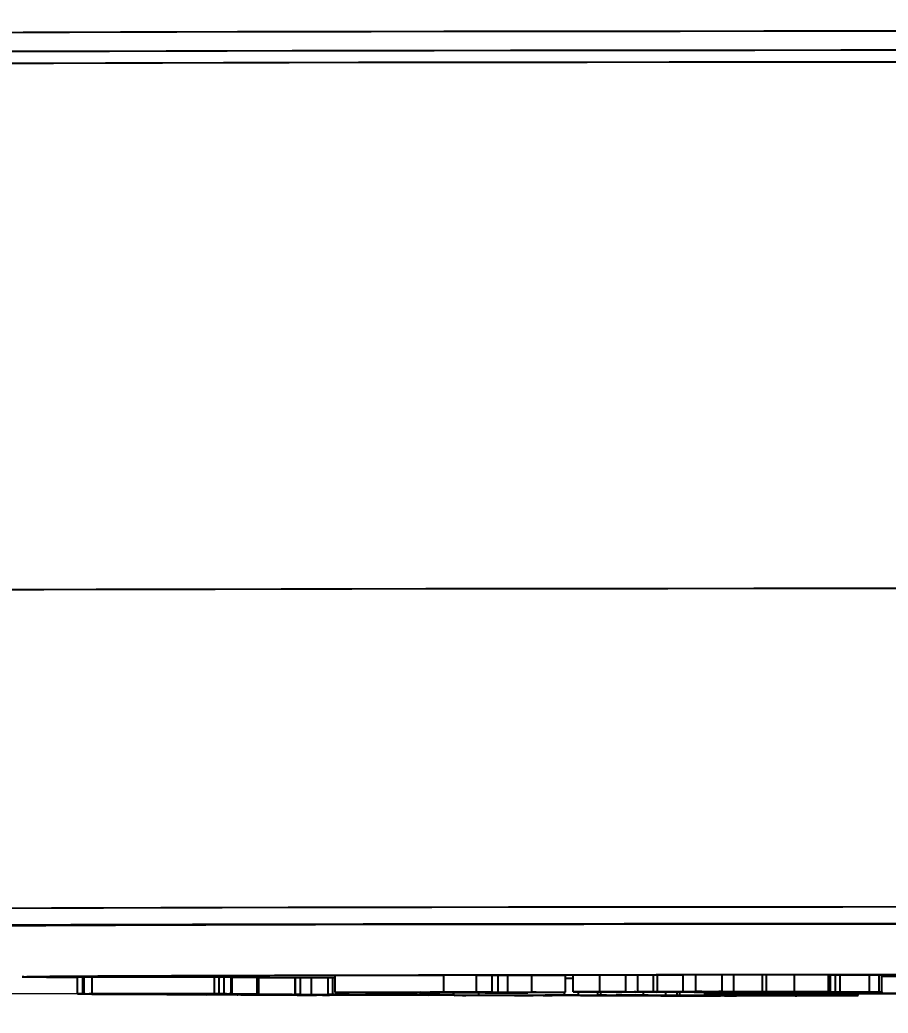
# Model space of a CAD drawing. Header units: millimetres. Extents: x 2271 to 4415, y 823 to 2339.
# Drawn here: x 3054.1 to 3105.8, y 979.7 to 1038.9 of the extents above; entities that cross this region are included whole.
import ezdxf

# ---------------------------------------------------------------- set-up
doc = ezdxf.new("R2010")
doc.units = ezdxf.units.MM
doc.layers.add('AM_5', color=3, linetype='Continuous', lineweight=25)
doc.styles.add('SLDTEXTSTYLE1', font='txt.shx', dxfattribs={"width": 0.7, "bigfont": 'gbcbig.shx'})
doc.dimstyles.new('SLDDIMSTYLE12$0', dxfattribs={"dimtxt": 12, "dimasz": 10, "dimexe": 0, "dimexo": 0.0625, "dimgap": 0.875, "dimtad": 1, "dimdec": 1, "dimlfac": 1.8, "dimrnd": 1e-09, "dimzin": 12, "dimdsep": 46, "dimtxsty": 'SLDTEXTSTYLE1', "dimcen": 0.09, "dimdle": 8.16, "dimclrd": 3, "dimclre": 3, "dimadec": 0, "dimazin": 3, "dimtfac": 1, "dimtdec": 1, "dimtofl": 0, "dimtmove": 0, "dimatfit": 3, "dimfxl": 0, "dimfrac": 2, "dimtolj": 1, "dimlwd": 5, "dimlwe": 5, "dimarcsym": 0})

# ---------------------------------------------------------------- blocks, each defined once
blk = doc.blocks.new('*D202')
at = {"layer": 'AM_5', "color": 3, "lineweight": 5, "transparency": 16777216}
blk.add_line((3078.479, 1222.429), (2928.14, 1222.429), dxfattribs=at)
at = {"layer": 'AM_5', "color": 3, "linetype": 'Continuous', "lineweight": 5, "transparency": 16777216}
for p, q in [((2928.14, 1212.429), (2928.14, 990.803)), ((3057.772, 980.803), (2928.14, 980.803))]:
    blk.add_line(p, q, dxfattribs=at)
at = {"layer": 'AM_5', "color": 3, "transparency": 16777216}
for points in [[(2926.474, 1212.429), (2929.807, 1212.429), (2928.14, 1222.429)], [(2926.474, 990.803), (2929.807, 990.803), (2928.14, 980.803)]]:
    blk.add_solid(points, dxfattribs=at)
at = {"layer": 'Defpoints', "color": 0, "transparency": 16777216}
for p in [(3078.542, 1222.429), (2928.14, 980.803), (3057.835, 980.803)]:
    blk.add_point(p, dxfattribs=at)
at = {"layer": 'AM_5', "color": 0, "transparency": 16777216, "insert": (2921.265, 1054.716), "char_height": 12, "attachment_point": 5, "rotation": 90, "style": 'SLDTEXTSTYLE1'}
blk.add_mtext('\\A1;245', dxfattribs=at)
blk = doc.blocks.new('*D203')
at = {"layer": 'AM_5', "color": 3, "lineweight": 5, "transparency": 16777216}
blk.add_line((3057.74, 980.804), (2928.287, 980.804), dxfattribs=at)
at = {"layer": 'AM_5', "color": 3, "linetype": 'Continuous', "lineweight": 5, "transparency": 16777216}
for p, q in [((2928.287, 970.804), (2928.287, 945.731)), ((3056.845, 935.731), (2928.287, 935.731))]:
    blk.add_line(p, q, dxfattribs=at)
at = {"layer": 'AM_5', "color": 3, "transparency": 16777216}
for points in [[(2926.621, 970.804), (2929.954, 970.804), (2928.287, 980.804)], [(2926.621, 945.731), (2929.954, 945.731), (2928.287, 935.731)]]:
    blk.add_solid(points, dxfattribs=at)
at = {"layer": 'Defpoints', "color": 0, "transparency": 16777216}
for p in [(3057.803, 980.804), (2928.287, 935.731), (3056.908, 935.731)]:
    blk.add_point(p, dxfattribs=at)
at = {"layer": 'AM_5', "color": 0, "transparency": 16777216, "insert": (2921.412, 958.267), "char_height": 12, "attachment_point": 5, "rotation": 90, "style": 'SLDTEXTSTYLE1'}
blk.add_mtext('\\A1;45', dxfattribs=at)

msp = doc.modelspace()

# ---------------------------------------------------------------- linework, layer by layer
at = {"color": 7, "linetype": 'Continuous', "lineweight": 25}
for p, q in [((3054.192, 981.821), (3054.246, 981.823)), ((3057.803, 981.804), (3057.497, 981.804)), ((3057.497, 980.804), (3057.497, 981.804)), ((3057.866, 981.803), (3057.803, 981.804)), ((3057.803, 980.804), (3057.803, 981.804)), ((3057.866, 981.803), (3057.866, 980.803)), ((3065.657, 981.805), (3058.356, 981.802)), ((3058.356, 980.802), (3058.356, 981.802)), ((3065.657, 980.805), (3065.657, 981.805)), ((3066.235, 981.807), (3065.928, 981.807)), ((3065.928, 980.807), (3065.928, 981.807)), ((3066.645, 981.802), (3066.235, 981.807)), ((3066.235, 980.807), (3066.235, 981.807)), ((3066.701, 981.8), (3066.645, 981.802)), ((3066.645, 980.802), (3066.645, 981.802)), ((3066.704, 980.8), (3066.704, 981.8)), ((3068.205, 980.789), (3068.205, 981.789)), ((3068.308, 980.787), (3068.308, 981.787)), ((3070.472, 981.769), (3068.308, 981.767)), ((3070.472, 980.769), (3070.472, 981.769)), ((3070.765, 981.772), (3070.488, 981.771)), ((3070.488, 980.771), (3070.488, 981.771)), ((3071.451, 981.769), (3070.765, 981.772)), ((3070.765, 981.772), (3070.765, 980.772)), ((3071.451, 980.769), (3071.451, 981.769)), ((3072.428, 981.761), (3071.451, 981.76)), ((3072.705, 981.763), (3072.428, 981.763)), ((3072.428, 980.763), (3072.428, 981.763)), ((3072.85, 981.763), (3072.705, 981.763)), ((3072.705, 980.763), (3072.705, 981.763)), ((3079.34, 981.908), (3072.85, 981.887)), ((3072.85, 980.887), (3072.85, 981.887)), ((3081.272, 981.912), (3079.34, 981.911)), ((3079.34, 980.911), (3079.34, 981.911)), ((3081.272, 980.912), (3081.272, 981.912)), ((3082.225, 981.907), (3081.272, 981.907)), ((3082.225, 980.907), (3082.225, 981.907)), ((3083.144, 981.897), (3082.571, 981.897)), ((3082.571, 980.897), (3082.571, 981.897)), ((3084.572, 981.901), (3083.144, 981.897)), ((3083.144, 980.897), (3083.144, 981.897)), ((3086.599, 981.906), (3084.572, 981.905)), ((3084.572, 980.905), (3084.572, 981.905)), ((3086.599, 980.906), (3086.599, 981.906)), ((3088.633, 981.924), (3087.054, 981.922)), ((3087.054, 980.922), (3087.054, 981.922)), ((3090.195, 981.931), (3088.633, 981.931)), ((3088.633, 980.931), (3088.633, 981.931)), ((3090.195, 980.931), (3090.195, 981.931)), ((3090.909, 981.927), (3090.195, 981.929)), ((3091.844, 981.928), (3090.909, 981.927)), ((3090.909, 980.927), (3090.909, 981.927)), ((3092.075, 981.93), (3091.844, 981.928)), ((3091.844, 980.928), (3091.844, 981.928)), ((3093.598, 981.93), (3092.075, 981.93)), ((3092.075, 980.93), (3092.075, 981.93)), ((3094.358, 981.932), (3093.598, 981.931)), ((3093.598, 980.931), (3093.598, 981.931)), ((3095.923, 981.939), (3094.358, 981.938)), ((3094.358, 980.938), (3094.358, 981.938)), ((3095.923, 980.939), (3095.923, 981.939)), ((3096.637, 981.935), (3095.923, 981.937)), ((3098.329, 981.937), (3096.637, 981.935)), ((3096.637, 980.935), (3096.637, 981.935)), ((3098.584, 981.939), (3098.329, 981.937)), ((3098.329, 980.937), (3098.329, 981.937)), ((3100.248, 981.939), (3098.584, 981.939)), ((3098.584, 980.939), (3098.584, 981.939)), ((3100.248, 980.939), (3100.248, 981.939)), ((3102.387, 981.933), (3102.274, 981.933)), ((3102.274, 980.933), (3102.274, 981.933)), ((3102.387, 980.933), (3102.387, 981.933)), ((3102.693, 981.923), (3102.387, 981.923)), ((3102.963, 981.926), (3102.693, 981.923)), ((3102.693, 980.923), (3102.693, 981.923)), ((3104.727, 981.925), (3102.963, 981.926)), ((3102.963, 980.926), (3102.963, 981.926)), ((3104.727, 980.925), (3104.727, 981.925)), ((3105.298, 980.916), (3105.298, 981.916)), ((3105.462, 980.915), (3105.462, 981.915)), ((3057.888, 980.799), (3057.497, 980.804)), ((3057.497, 980.804), (3057.803, 980.804)), ((3057.803, 980.804), (3057.866, 980.803)), ((3058.177, 980.799), (3058.194, 980.799)), ((3058.356, 980.802), (3065.657, 980.805)), ((3065.803, 980.803), (3058.502, 980.8)), ((3059.35, 980.801), (3059.35, 980.785)), ((3062.802, 980.795), (3062.802, 980.802)), ((3065.984, 980.806), (3065.928, 980.807)), ((3065.928, 980.807), (3066.235, 980.807)), ((3066.235, 980.807), (3066.645, 980.802)), ((3066.645, 980.802), (3066.627, 980.8)), ((3070.488, 980.771), (3070.765, 980.772)), ((3070.63, 980.771), (3070.488, 980.771)), ((3070.765, 980.772), (3071.451, 980.769)), ((3072.85, 980.887), (3079.592, 980.908)), ((3073.718, 980.888), (3072.85, 980.887)), ((3073.651, 980.759), (3073.651, 980.888)), ((3075.991, 980.896), (3074.491, 980.891)), ((3074.655, 980.887), (3074.655, 980.891)), ((3074.655, 980.887), (3074.658, 980.887)), ((3074.658, 980.887), (3074.658, 980.891)), ((3075.215, 980.755), (3075.215, 980.887)), ((3075.595, 980.752), (3075.595, 980.887)), ((3080.622, 980.889), (3075.991, 980.896)), ((3077.961, 980.902), (3076.543, 980.897)), ((3076.543, 980.897), (3081.174, 980.89)), ((3076.828, 980.749), (3076.828, 980.887)), ((3077.542, 980.882), (3078.688, 980.883)), ((3082.592, 980.895), (3077.961, 980.902)), ((3078.077, 980.889), (3078.077, 980.893)), ((3081.272, 980.912), (3078.513, 980.903)), ((3078.513, 980.903), (3082.171, 980.898)), ((3078.637, 980.887), (3078.637, 980.892)), ((3078.688, 980.883), (3078.688, 980.892)), ((3078.688, 980.883), (3080.622, 980.889)), ((3086.599, 980.906), (3079.029, 980.882)), ((3079.34, 980.911), (3081.272, 980.912)), ((3079.592, 980.908), (3079.34, 980.911)), ((3079.906, 980.741), (3079.906, 980.885)), ((3079.92, 980.885), (3079.92, 980.717)), ((3080.54, 980.907), (3080.54, 980.91)), ((3080.54, 980.907), (3082.225, 980.907)), ((3081.174, 980.897), (3081.174, 980.89)), ((3081.174, 980.89), (3082.592, 980.895)), ((3081.401, 980.89), (3081.401, 980.724)), ((3082.571, 980.897), (3083.144, 980.897)), ((3083.144, 980.897), (3084.839, 980.902)), ((3084.351, 980.867), (3084.12, 980.867)), ((3084.351, 980.867), (3084.351, 980.899)), ((3084.572, 980.905), (3086.599, 980.906)), ((3084.839, 980.902), (3084.572, 980.905)), ((3086.525, 980.728), (3086.525, 980.905)), ((3087.054, 980.922), (3090.149, 980.926)), ((3087.914, 980.921), (3087.054, 980.922)), ((3087.361, 980.724), (3087.361, 980.921)), ((3088.524, 980.723), (3088.524, 980.922)), ((3088.633, 980.931), (3090.195, 980.931)), ((3088.703, 980.724), (3088.703, 980.923)), ((3089.905, 980.924), (3089.203, 980.923)), ((3089.604, 980.912), (3089.604, 980.924)), ((3089.604, 980.912), (3089.945, 980.916)), ((3089.812, 980.912), (3089.604, 980.912)), ((3090.195, 980.931), (3090.048, 980.93)), ((3090.048, 980.93), (3090.909, 980.927)), ((3090.773, 980.907), (3102.693, 980.923)), ((3091.631, 980.907), (3090.773, 980.907)), ((3090.896, 980.923), (3090.886, 980.923)), ((3090.909, 980.927), (3091.844, 980.928)), ((3093.644, 980.93), (3091.132, 980.926)), ((3091.132, 980.926), (3091.543, 980.925)), ((3091.233, 980.72), (3091.233, 980.907)), ((3091.543, 980.925), (3091.543, 980.927)), ((3091.844, 980.928), (3092.075, 980.93)), ((3092.039, 980.913), (3099.811, 980.924)), ((3092.902, 980.913), (3092.039, 980.913)), ((3092.075, 980.93), (3093.644, 980.93)), ((3092.564, 980.715), (3092.564, 980.908)), ((3097.597, 980.915), (3092.923, 980.909)), ((3093.66, 980.918), (3092.969, 980.916)), ((3093.255, 980.716), (3093.255, 980.909)), ((3093.405, 980.717), (3093.405, 980.91)), ((3093.598, 980.931), (3095.876, 980.934)), ((3094.459, 980.93), (3093.598, 980.931)), ((3093.644, 980.93), (3093.644, 980.931)), ((3101.73, 980.926), (3094.194, 980.915)), ((3094.263, 980.899), (3094.263, 980.911)), ((3094.471, 980.899), (3094.263, 980.899)), ((3094.333, 980.925), (3094.333, 980.93)), ((3094.358, 980.938), (3095.923, 980.939)), ((3094.899, 980.912), (3094.899, 980.848)), ((3094.899, 980.846), (3094.899, 980.848)), ((3094.899, 980.848), (3104.788, 980.848)), ((3095.94, 980.846), (3094.899, 980.846)), ((3094.899, 980.787), (3094.899, 980.846)), ((3094.899, 980.784), (3094.899, 980.787)), ((3094.899, 980.787), (3095.94, 980.787)), ((3102.977, 980.784), (3094.899, 980.784)), ((3095.316, 980.92), (3095.316, 980.935)), ((3095.542, 980.92), (3095.316, 980.92)), ((3095.578, 980.911), (3095.578, 980.912)), ((3095.578, 980.911), (3097.23, 980.911)), ((3095.923, 980.939), (3095.74, 980.938)), ((3095.74, 980.938), (3096.637, 980.935)), ((3095.844, 980.929), (3095.748, 980.932)), ((3095.94, 980.787), (3095.94, 980.846)), ((3096.637, 980.935), (3098.329, 980.937)), ((3097.23, 980.911), (3096.721, 980.91)), ((3100.248, 980.939), (3096.917, 980.934)), ((3097.23, 980.911), (3097.23, 980.915)), ((3097.358, 980.906), (3097.358, 980.915)), ((3097.507, 980.905), (3097.358, 980.906)), ((3097.5, 980.79), (3097.5, 980.843)), ((3099.539, 980.909), (3097.597, 980.915)), ((3097.89, 980.712), (3097.89, 980.784)), ((3098.04, 980.711), (3098.04, 980.784)), ((3098.158, 980.784), (3098.158, 980.711)), ((3098.329, 980.937), (3098.584, 980.939)), ((3104.727, 980.925), (3098.417, 980.916)), ((3098.417, 980.916), (3100.397, 980.91)), ((3098.584, 980.939), (3100.248, 980.939)), ((3099.308, 980.926), (3098.658, 980.924)), ((3099.554, 980.71), (3099.554, 980.784)), ((3099.811, 980.924), (3100.066, 980.927)), ((3100.066, 980.927), (3101.73, 980.926)), ((3100.266, 980.917), (3100.266, 980.919)), ((3100.356, 980.916), (3100.266, 980.917)), ((3100.279, 980.694), (3100.279, 980.784)), ((3100.375, 980.694), (3100.375, 980.784)), ((3100.377, 980.818), (3100.377, 980.843)), ((3104.184, 980.818), (3100.377, 980.818)), ((3104.339, 980.816), (3100.377, 980.816)), ((3100.377, 980.816), (3100.377, 980.79)), ((3100.397, 980.91), (3100.397, 980.919)), ((3100.742, 980.908), (3100.742, 980.92)), ((3101.937, 980.846), (3103.838, 980.846)), ((3101.937, 980.787), (3101.937, 980.816)), ((3101.937, 980.787), (3102.977, 980.787)), ((3101.989, 980.707), (3101.989, 980.784)), ((3102.107, 980.708), (3102.107, 980.784)), ((3102.274, 980.933), (3102.387, 980.933)), ((3102.693, 980.923), (3102.963, 980.926)), ((3102.963, 980.926), (3104.727, 980.925)), ((3102.977, 980.787), (3102.977, 980.816)), ((3102.977, 980.787), (3102.977, 980.784)), ((3104.033, 980.706), (3104.033, 980.816)), ((3109.906, 980.784), (3104.339, 980.816)), ((3104.788, 980.848), (3104.788, 980.914)), ((3063.759, 980.759), (3062.813, 980.763)), ((3062.813, 980.763), (3063.09, 980.763)), ((3063.09, 980.763), (3063.279, 980.763)), ((3064.036, 980.759), (3063.759, 980.759)), ((3063.848, 980.76), (3064.036, 980.759)), ((3063.861, 980.762), (3070.472, 980.769)), ((3070.245, 980.768), (3064.004, 980.762)), ((3064.036, 980.759), (3064.036, 980.762)), ((3065.202, 980.753), (3070.293, 980.768)), ((3065.202, 980.753), (3065.202, 980.763)), ((3065.344, 980.753), (3065.202, 980.753)), ((3072.603, 980.76), (3065.344, 980.753)), ((3071.451, 980.769), (3067.003, 980.755)), ((3067.003, 980.755), (3067.051, 980.755)), ((3067.051, 980.755), (3072.46, 980.761)), ((3067.051, 980.755), (3067.051, 980.755)), ((3067.202, 980.755), (3067.202, 980.747)), ((3067.546, 980.744), (3067.24, 980.746)), ((3069.816, 980.757), (3069.816, 980.755)), ((3070.293, 980.768), (3070.245, 980.768)), ((3072.276, 980.731), (3070.59, 980.736)), ((3070.59, 980.736), (3070.833, 980.736)), ((3070.833, 980.736), (3071.126, 980.735)), ((3071.74, 980.735), (3077.404, 980.745)), ((3072.228, 980.732), (3072.518, 980.731)), ((3077.883, 980.743), (3072.26, 980.734)), ((3072.518, 980.731), (3072.276, 980.731)), ((3072.616, 980.762), (3072.428, 980.763)), ((3072.428, 980.763), (3072.705, 980.763)), ((3072.453, 980.746), (3072.453, 980.76)), ((3072.46, 980.761), (3072.46, 980.763)), ((3072.518, 980.731), (3072.518, 980.734)), ((3072.705, 980.763), (3073.651, 980.759)), ((3073.373, 980.759), (3073.185, 980.76)), ((3073.651, 980.759), (3073.373, 980.759)), ((3075, 980.747), (3076.828, 980.749)), ((3075.154, 980.747), (3075, 980.747)), ((3076.828, 980.749), (3079.906, 980.741)), ((3078.629, 980.738), (3078.427, 980.738)), ((3079.906, 980.741), (3078.629, 980.738)), ((3083.548, 980.708), (3083.729, 980.709)), ((3085.606, 980.705), (3083.548, 980.708)), ((3083.729, 980.709), (3084.028, 980.708)), ((3084.654, 980.708), (3088.929, 980.721)), ((3087.312, 980.713), (3085.34, 980.707)), ((3085.486, 980.706), (3085.486, 980.708)), ((3085.486, 980.706), (3085.787, 980.706)), ((3085.787, 980.706), (3085.606, 980.705)), ((3085.787, 980.706), (3085.787, 980.709)), ((3088.64, 980.711), (3087.312, 980.713)), ((3089.614, 980.72), (3087.492, 980.714)), ((3087.492, 980.714), (3088.563, 980.712)), ((3088.524, 980.723), (3088.703, 980.724)), ((3088.78, 980.723), (3088.524, 980.723)), ((3088.563, 980.712), (3088.563, 980.717)), ((3088.703, 980.724), (3091.233, 980.72)), ((3089.112, 980.7), (3089.112, 980.719)), ((3089.112, 980.7), (3089.26, 980.701)), ((3093.779, 980.695), (3089.112, 980.7)), ((3089.26, 980.701), (3089.26, 980.719)), ((3089.26, 980.701), (3089.535, 980.7)), ((3090.146, 980.701), (3093.698, 980.715)), ((3090.838, 980.72), (3090.239, 980.721)), ((3092.741, 980.707), (3090.878, 980.7)), ((3091.09, 980.699), (3091.09, 980.701)), ((3091.09, 980.699), (3092.28, 980.697)), ((3091.387, 980.714), (3091.83, 980.716)), ((3092.28, 980.697), (3092.28, 980.705)), ((3094.066, 980.706), (3092.741, 980.707)), ((3094.43, 980.714), (3092.891, 980.708)), ((3092.891, 980.708), (3094.216, 980.706)), ((3093.255, 980.716), (3093.405, 980.717)), ((3093.484, 980.716), (3093.255, 980.716)), ((3093.405, 980.717), (3097.89, 980.712)), ((3093.698, 980.715), (3093.762, 980.715)), ((3095.249, 980.698), (3093.779, 980.695)), ((3094.216, 980.706), (3094.216, 980.713)), ((3094.54, 980.702), (3094.267, 980.702)), ((3094.267, 980.702), (3094.367, 980.702)), ((3096.006, 980.708), (3094.54, 980.702)), ((3094.733, 980.694), (3094.733, 980.697)), ((3096.659, 980.692), (3094.733, 980.694)), ((3094.733, 980.694), (3094.85, 980.694)), ((3094.85, 980.694), (3094.85, 980.697)), ((3094.85, 980.694), (3095.235, 980.694)), ((3096.32, 980.713), (3095.039, 980.714)), ((3095.07, 980.698), (3095.07, 980.704)), ((3095.07, 980.698), (3095.249, 980.698)), ((3095.235, 980.694), (3095.235, 980.698)), ((3095.249, 980.698), (3095.249, 980.705)), ((3095.582, 980.707), (3095.582, 980.714)), ((3095.582, 980.707), (3095.733, 980.708)), ((3095.733, 980.708), (3095.733, 980.713)), ((3095.733, 980.708), (3096.006, 980.708)), ((3095.825, 980.695), (3098.607, 980.709)), ((3095.825, 980.695), (3095.825, 980.707)), ((3096.006, 980.708), (3096.006, 980.713)), ((3098.74, 980.708), (3096.114, 980.694)), ((3096.391, 980.693), (3096.391, 980.696)), ((3096.391, 980.693), (3096.777, 980.693)), ((3096.777, 980.693), (3096.659, 980.692)), ((3096.777, 980.693), (3096.777, 980.698)), ((3097.547, 980.708), (3097.268, 980.708)), ((3097.89, 980.712), (3097.547, 980.708)), ((3098.329, 980.71), (3098.04, 980.711)), ((3098.04, 980.711), (3098.158, 980.711)), ((3098.158, 980.711), (3099.554, 980.71)), ((3098.607, 980.709), (3098.651, 980.71)), ((3098.836, 980.708), (3098.74, 980.708)), ((3099.597, 980.69), (3098.836, 980.708)), ((3099.554, 980.71), (3100.279, 980.694)), ((3099.886, 980.689), (3099.597, 980.69)), ((3102.941, 980.706), (3099.886, 980.689)), ((3100.279, 980.694), (3100.375, 980.694)), ((3100.375, 980.694), (3102.652, 980.706)), ((3101.989, 980.707), (3102.107, 980.708)), ((3102.375, 980.707), (3101.989, 980.707)), ((3102.107, 980.708), (3104.033, 980.706)), ((3102.652, 980.706), (3102.697, 980.706)), ((3103.916, 980.706), (3103.53, 980.706)), ((3104.033, 980.706), (3103.916, 980.706))]:
    msp.add_line(p, q, dxfattribs=at)
at = {"color": 7, "linetype": 'Continuous', "lineweight": 25, "flags": 128}
for points in [[(3108.713, 1038.243), (3103.519, 1038.24), (3098.413, 1038.237), (3093.418, 1038.233), (3088.558, 1038.228), (3083.855, 1038.223), (3079.329, 1038.217), (3075.002, 1038.211), (3070.893, 1038.203), (3067.022, 1038.196), (3063.406, 1038.187), (3060.061, 1038.178), (3057.003, 1038.169), (3054.246, 1038.159), (3051.802, 1038.149), (3049.683, 1038.139), (3047.898, 1038.128), (3046.455, 1038.117), (3045.362, 1038.106), (3044.622, 1038.095)], [(3044.404, 1036.987), (3045.552, 1036.998), (3047.045, 1037.009), (3048.876, 1037.02), (3051.037, 1037.03), (3053.519, 1037.04), (3056.31, 1037.05), (3059.398, 1037.059), (3062.769, 1037.068), (3066.408, 1037.076), (3070.299, 1037.084), (3074.424, 1037.091), (3078.765, 1037.098), (3083.303, 1037.104), (3088.017, 1037.109), (3092.886, 1037.114), (3097.889, 1037.118), (3103.003, 1037.121), (3108.205, 1037.123)], [(3044.116, 1036.28), (3045.268, 1036.291), (3046.766, 1036.302), (3048.604, 1036.313), (3050.773, 1036.323), (3053.264, 1036.333), (3056.066, 1036.343), (3059.165, 1036.353), (3062.548, 1036.361), (3066.201, 1036.37), (3070.106, 1036.378), (3074.246, 1036.385), (3078.603, 1036.391), (3083.158, 1036.397), (3087.889, 1036.403), (3092.776, 1036.407), (3097.798, 1036.411), (3102.93, 1036.414), (3108.152, 1036.417)], [(3108.379, 1004.989), (3103.054, 1004.987), (3097.819, 1004.983), (3092.7, 1004.979), (3087.72, 1004.975), (3082.903, 1004.969), (3078.27, 1004.963), (3073.843, 1004.956), (3069.643, 1004.949), (3065.689, 1004.941), (3062, 1004.932), (3058.592, 1004.923), (3055.482, 1004.914), (3052.684, 1004.904), (3050.21, 1004.893), (3048.073, 1004.883), (3046.282, 1004.872)], [(3108.379, 985.989), (3103.12, 985.987), (3097.949, 985.984), (3092.891, 985.98), (3087.967, 985.975), (3083.2, 985.97), (3078.612, 985.964), (3074.223, 985.957), (3070.054, 985.95), (3066.123, 985.942), (3062.448, 985.933), (3059.046, 985.925), (3055.931, 985.915), (3053.119, 985.905), (3050.621, 985.895), (3048.45, 985.885), (3046.614, 985.874), (3045.123, 985.863), (3043.982, 985.852)], [(3106.43, 984.97), (3101.559, 984.967), (3096.794, 984.963), (3092.157, 984.959), (3087.673, 984.954), (3083.363, 984.949), (3079.249, 984.942), (3075.351, 984.935), (3071.689, 984.928), (3068.282, 984.92), (3065.145, 984.912), (3062.295, 984.903), (3059.746, 984.893), (3057.511, 984.884), (3055.6, 984.874), (3054.024, 984.864), (3052.789, 984.853), (3051.903, 984.842), (3051.37, 984.832), (3051.192, 984.821), (3051.192, 984.821)]]:
    msp.add_lwpolyline(points, dxfattribs=at)
at = {"color": 7, "linetype": 'Continuous', "lineweight": 25}
for points, knots in [([(3108.558, 984.987), (3106.062, 984.986), (3101.025, 984.984), (3093.648, 984.978), (3086.406, 984.971), (3079.427, 984.963), (3072.824, 984.952), (3066.73, 984.941), (3061.237, 984.928), (3056.426, 984.913), (3052.363, 984.898), (3049.094, 984.883), (3046.555, 984.867), (3045.493, 984.856), (3044.966, 984.851)], [0, 0, 0, 0, 0.079959, 0.161371, 0.244142, 0.328893, 0.414217, 0.5, 0.585778, 0.671102, 0.755858, 0.838624, 0.920039, 1, 1, 1, 1]), ([(3054.246, 981.823), (3054.294, 981.827), (3054.4, 981.835), (3055.27, 981.848), (3056.751, 981.861), (3058.926, 981.875), (3061.757, 981.888), (3065.271, 981.901), (3069.425, 981.913), (3074.168, 981.925), (3079.43, 981.935), (3085.122, 981.944), (3091.144, 981.951), (3097.367, 981.957), (3103.733, 981.962), (3110.085, 981.965), (3116.424, 981.967), (3122.691, 981.968), (3128.959, 981.967), (3135.298, 981.965), (3141.65, 981.962), (3148.016, 981.957), (3154.239, 981.951), (3160.262, 981.944), (3165.954, 981.935), (3171.215, 981.925), (3175.958, 981.913), (3180.112, 981.901), (3183.626, 981.888), (3186.457, 981.875), (3188.632, 981.861), (3190.113, 981.848), (3190.985, 981.835), (3191.091, 981.827), (3191.139, 981.823)], [0, 0, 0, 0, 0.023828, 0.053273, 0.084485, 0.115699, 0.147957, 0.180726, 0.213842, 0.247136, 0.28043, 0.313546, 0.346314, 0.378573, 0.409785, 0.440999, 0.470442, 0.499888, 0.529332, 0.558778, 0.58999, 0.621203, 0.653462, 0.68623, 0.719347, 0.752641, 0.785934, 0.819051, 0.851819, 0.884078, 0.915289, 0.946503, 0.975948, 1, 1, 1, 1]), ([(3057.497, 981.776), (3057.278, 981.778), (3056.323, 981.784), (3055.293, 981.794), (3054.35, 981.808), (3054.244, 981.816), (3054.192, 981.821)], [0, 0, 0, 0, 0.093549, 0.407564, 0.703776, 1, 1, 1, 1]), ([(3058.356, 981.802), (3058.287, 981.802), (3058.187, 981.802), (3058.057, 981.802), (3057.974, 981.802), (3057.904, 981.803), (3057.881, 981.803), (3057.866, 981.803)], [0, 0, 0, 0, 0.282258, 0.415886, 0.550305, 0.716557, 1, 1, 1, 1]), ([(3065.985, 981.806), (3065.987, 981.806), (3065.991, 981.805), (3065.945, 981.805), (3065.854, 981.805), (3065.75, 981.805), (3065.677, 981.805), (3065.657, 981.805)], [0, 0, 0, 0, 0.132695, 0.344902, 0.557282, 0.875523, 1, 1, 1, 1]), ([(3068.205, 981.789), (3068.075, 981.789), (3067.831, 981.791), (3067.229, 981.792), (3066.83, 981.792), (3066.704, 981.792)], [0, 0, 0, 0, 0.440415, 0.822801, 1, 1, 1, 1]), ([(3068.288, 981.787), (3068.283, 981.788), (3068.276, 981.788), (3068.215, 981.789), (3068.205, 981.789)], [0, 0, 0, 0, 0.8307195, 1, 1, 1, 1]), ([(3082.571, 981.897), (3082.537, 981.898), (3082.475, 981.899), (3082.349, 981.901), (3082.264, 981.902), (3082.225, 981.903)], [0, 0, 0, 0, 0.408182, 0.725272, 1, 1, 1, 1]), ([(3087.054, 981.726), (3087.038, 981.726), (3086.942, 981.727), (3086.716, 981.727), (3086.525, 981.728)], [0, 0, 0, 0, 0.156668, 1, 1, 1, 1]), ([(3102.274, 981.933), (3101.605, 981.932), (3100.927, 981.932), (3100.257, 981.932), (3100.248, 981.932)], [0, 0, 0, 0, 0.986687, 1, 1, 1, 1]), ([(3105.298, 981.916), (3105.186, 981.916), (3105.027, 981.917), (3104.796, 981.917), (3104.727, 981.917)], [0, 0, 0, 0, 0.700719, 1, 1, 1, 1]), ([(3105.46, 981.915), (3105.448, 981.915), (3105.421, 981.915), (3105.341, 981.916), (3105.298, 981.916)], [0, 0, 0, 0, 0.457866, 1, 1, 1, 1]), ([(3106.758, 981.848), (3106.651, 981.848), (3106.231, 981.848), (3105.79, 981.848), (3105.462, 981.848)], [0, 0, 0, 0, 0.254888, 1, 1, 1, 1]), ([(3057.866, 980.803), (3057.885, 980.803), (3057.911, 980.803), (3058.005, 980.802), (3058.101, 980.802), (3058.221, 980.802), (3058.31, 980.802), (3058.356, 980.802)], [0, 0, 0, 0, 0.35696, 0.506296, 0.628832, 0.807113, 1, 1, 1, 1]), ([(3063.077, 980.793), (3062.41, 980.793), (3061.347, 980.792), (3059.954, 980.793), (3059.02, 980.794), (3058.308, 980.796), (3058.01, 980.798), (3057.907, 980.799), (3057.888, 980.799)], [0, 0, 0, 0, 0.298114, 0.474394, 0.620068, 0.765882, 0.956507, 1, 1, 1, 1]), ([(3058.502, 980.8), (3058.452, 980.8), (3058.364, 980.8), (3058.262, 980.8), (3058.199, 980.8), (3058.191, 980.8), (3058.186, 980.8)], [0, 0, 0, 0, 0.290202, 0.50382, 0.763034, 1, 1, 1, 1]), ([(3058.194, 980.799), (3058.288, 980.798), (3058.468, 980.797), (3059.145, 980.795), (3060.16, 980.794), (3061.429, 980.794), (3062.364, 980.795), (3062.802, 980.795)], [0, 0, 0, 0, 0.1795953, 0.3437589, 0.4958271, 0.7636966, 1, 1, 1, 1]), ([(3059.381, 980.785), (3059.372, 980.785), (3059.331, 980.785), (3059.625, 980.787), (3060.309, 980.789), (3061.526, 980.791), (3062.524, 980.792), (3063.016, 980.792)], [0, 0, 0, 0, 0.036608, 0.183936, 0.408772, 0.708665, 1, 1, 1, 1]), ([(3064.678, 980.78), (3064.023, 980.78), (3062.909, 980.779), (3061.409, 980.779), (3060.421, 980.78), (3059.746, 980.782), (3059.544, 980.783), (3059.44, 980.783)], [0, 0, 0, 0, 0.333285, 0.566687, 0.735011, 0.863042, 1, 1, 1, 1]), ([(3059.741, 980.783), (3059.71, 980.784), (3059.65, 980.784), (3059.842, 980.786), (3060.301, 980.787), (3061.446, 980.789), (3062.549, 980.789), (3063.299, 980.79)], [0, 0, 0, 0, 0.098439, 0.192959, 0.327087, 0.54288, 1, 1, 1, 1]), ([(3064.395, 980.782), (3063.749, 980.782), (3062.759, 980.781), (3061.471, 980.781), (3060.69, 980.781), (3060.157, 980.782), (3059.863, 980.783), (3059.773, 980.783), (3059.741, 980.783)], [0, 0, 0, 0, 0.386905, 0.593845, 0.741486, 0.842547, 0.944349, 1, 1, 1, 1]), ([(3062.802, 980.795), (3063.462, 980.795), (3064.416, 980.796), (3065.502, 980.797), (3066.086, 980.798), (3066.25, 980.799), (3066.332, 980.8)], [0, 0, 0, 0, 0.452303, 0.653993, 0.826668, 1, 1, 1, 1]), ([(3063.016, 980.792), (3063.672, 980.792), (3064.791, 980.793), (3066.271, 980.792), (3067.242, 980.792), (3067.898, 980.79), (3068.099, 980.789), (3068.205, 980.789)], [0, 0, 0, 0, 0.335879, 0.572344, 0.731569, 0.859032, 1, 1, 1, 1]), ([(3066.618, 980.799), (3066.502, 980.798), (3066.269, 980.796), (3065.437, 980.795), (3064.325, 980.793), (3063.474, 980.793), (3063.077, 980.793)], [0, 0, 0, 0, 0.221306, 0.442951, 0.740483, 1, 1, 1, 1]), ([(3063.299, 980.79), (3063.947, 980.79), (3064.942, 980.791), (3066.232, 980.791), (3066.997, 980.79), (3067.504, 980.79), (3067.754, 980.789), (3067.832, 980.789), (3067.855, 980.788)], [0, 0, 0, 0, 0.397346, 0.609831, 0.759517, 0.858592, 0.95839, 1, 1, 1, 1]), ([(3067.855, 980.788), (3067.89, 980.788), (3067.958, 980.787), (3067.855, 980.786), (3067.557, 980.785), (3066.59, 980.784), (3065.437, 980.783), (3064.523, 980.782), (3064.395, 980.782)], [0, 0, 0, 0, 0.099013, 0.188639, 0.277978, 0.435263, 0.920804, 1, 1, 1, 1]), ([(3068.205, 980.789), (3068.261, 980.788), (3068.374, 980.787), (3068.095, 980.785), (3067.333, 980.783), (3066.156, 980.781), (3065.135, 980.78), (3064.678, 980.78)], [0, 0, 0, 0, 0.14267, 0.2869, 0.459199, 0.757548, 1, 1, 1, 1]), ([(3065.657, 980.805), (3065.729, 980.805), (3065.833, 980.805), (3065.939, 980.805), (3065.991, 980.805), (3066.005, 980.806), (3065.991, 980.806), (3065.984, 980.806)], [0, 0, 0, 0, 0.30393, 0.439412, 0.57524, 0.766538, 1, 1, 1, 1]), ([(3066.339, 980.802), (3066.32, 980.802), (3066.283, 980.802), (3066.188, 980.803), (3066.069, 980.803), (3065.974, 980.803), (3065.883, 980.803), (3065.827, 980.803), (3065.803, 980.803)], [0, 0, 0, 0, 0.292195, 0.587448, 0.712259, 0.818051, 0.924072, 1, 1, 1, 1]), ([(3066.357, 980.801), (3066.367, 980.801), (3066.386, 980.801), (3066.354, 980.802), (3066.339, 980.802)], [0, 0, 0, 0, 0.508302, 1, 1, 1, 1]), ([(3070.472, 980.769), (3070.522, 980.769), (3070.604, 980.77), (3070.687, 980.77), (3070.719, 980.77), (3070.71, 980.77), (3070.663, 980.77), (3070.63, 980.771)], [0, 0, 0, 0, 0.2393069, 0.3883408, 0.5382316, 0.6776492, 1, 1, 1, 1]), ([(3074.491, 980.891), (3074.4, 980.891), (3074.217, 980.89), (3073.943, 980.889), (3073.8, 980.888), (3073.718, 980.888)], [0, 0, 0, 0, 0.297154, 0.594531, 1, 1, 1, 1]), ([(3077.904, 980.886), (3077.608, 980.886), (3077.016, 980.887), (3075.923, 980.887), (3075.137, 980.887), (3074.655, 980.887)], [0, 0, 0, 0, 0.280043, 0.559301, 1, 1, 1, 1]), ([(3074.658, 980.887), (3074.968, 980.888), (3075.588, 980.888), (3076.445, 980.889), (3077.127, 980.889), (3077.644, 980.889), (3077.927, 980.889), (3078.059, 980.889), (3078.077, 980.889)], [0, 0, 0, 0, 0.2778733, 0.555831, 0.7571621, 0.8707407, 0.982618, 1, 1, 1, 1]), ([(3084.12, 980.867), (3083.864, 980.869), (3083.245, 980.872), (3080.985, 980.877), (3078.865, 980.88), (3077.542, 980.882)], [0, 0, 0, 0, 0.209452, 0.506883, 1, 1, 1, 1]), ([(3078.714, 980.886), (3078.696, 980.886), (3078.66, 980.886), (3078.535, 980.886), (3078.355, 980.886), (3078.129, 980.886), (3077.98, 980.886), (3077.904, 980.886)], [0, 0, 0, 0, 0.087606, 0.17564, 0.445063, 0.721294, 1, 1, 1, 1]), ([(3078.077, 980.889), (3078.226, 980.888), (3078.48, 980.888), (3078.641, 980.887), (3078.713, 980.887), (3078.75, 980.886), (3078.724, 980.886), (3078.714, 980.886)], [0, 0, 0, 0, 0.4076992, 0.6900828, 0.8437541, 0.9341612, 1, 1, 1, 1]), ([(3079.029, 980.882), (3079.58, 980.881), (3080.599, 980.88), (3081.968, 980.877), (3083.387, 980.874), (3084.076, 980.87), (3084.312, 980.868), (3084.351, 980.867)], [0, 0, 0, 0, 0.221372, 0.409276, 0.596404, 0.933221, 1, 1, 1, 1]), ([(3082.171, 980.898), (3081.978, 980.899), (3081.673, 980.902), (3081.152, 980.904), (3080.745, 980.906), (3080.54, 980.907)], [0, 0, 0, 0, 0.46227, 0.729265, 1, 1, 1, 1]), ([(3082.225, 980.907), (3082.169, 980.907), (3082.079, 980.906), (3082.131, 980.904), (3082.181, 980.903), (3082.207, 980.903)], [0, 0, 0, 0, 0.451045, 0.724772, 1, 1, 1, 1]), ([(3082.207, 980.903), (3082.265, 980.902), (3082.369, 980.901), (3082.492, 980.899), (3082.545, 980.898), (3082.571, 980.897)], [0, 0, 0, 0, 0.39149, 0.695584, 1, 1, 1, 1]), ([(3089.203, 980.923), (3089.065, 980.923), (3088.788, 980.923), (3088.348, 980.922), (3088.073, 980.922), (3087.914, 980.921)], [0, 0, 0, 0, 0.297582, 0.595326, 1, 1, 1, 1]), ([(3090.149, 980.926), (3089.967, 980.926), (3089.631, 980.928), (3089.124, 980.929), (3088.797, 980.93), (3088.633, 980.931)], [0, 0, 0, 0, 0.369183, 0.684555, 1, 1, 1, 1]), ([(3090.786, 980.919), (3090.691, 980.918), (3090.501, 980.915), (3090.044, 980.913), (3089.812, 980.912)], [0, 0, 0, 0, 0.493905, 1, 1, 1, 1]), ([(3090.03, 980.92), (3090.032, 980.92), (3090.066, 980.922), (3089.983, 980.923), (3089.905, 980.924)], [0, 0, 0, 0, 0.05128, 1, 1, 1, 1]), ([(3092.969, 980.916), (3092.803, 980.917), (3092.471, 980.918), (3091.772, 980.92), (3091.245, 980.922), (3090.896, 980.923)], [0, 0, 0, 0, 0.25307, 0.506097, 1, 1, 1, 1]), ([(3091.543, 980.925), (3091.853, 980.925), (3092.481, 980.925), (3093.276, 980.926), (3093.835, 980.925), (3094.147, 980.925), (3094.272, 980.925), (3094.333, 980.925)], [0, 0, 0, 0, 0.325958, 0.662347, 0.799326, 0.902609, 1, 1, 1, 1]), ([(3092.923, 980.909), (3092.784, 980.909), (3092.507, 980.908), (3092.065, 980.908), (3091.789, 980.907), (3091.631, 980.907)], [0, 0, 0, 0, 0.297206, 0.594593, 1, 1, 1, 1]), ([(3093.757, 980.923), (3093.534, 980.923), (3093.105, 980.924), (3092.398, 980.924), (3091.929, 980.924), (3091.692, 980.924)], [0, 0, 0, 0, 0.3506116, 0.6721745, 1, 1, 1, 1]), ([(3091.692, 980.924), (3091.873, 980.924), (3092.235, 980.922), (3092.886, 980.92), (3093.368, 980.919), (3093.66, 980.918)], [0, 0, 0, 0, 0.2824309, 0.5648657, 1, 1, 1, 1]), ([(3094.194, 980.915), (3094.055, 980.915), (3093.778, 980.915), (3093.336, 980.914), (3093.061, 980.913), (3092.902, 980.913)], [0, 0, 0, 0, 0.297214, 0.594601, 1, 1, 1, 1]), ([(3094.446, 980.922), (3094.426, 980.922), (3094.386, 980.922), (3094.291, 980.922), (3094.144, 980.922), (3093.956, 980.923), (3093.824, 980.923), (3093.757, 980.923)], [0, 0, 0, 0, 0.082107, 0.164925, 0.356677, 0.675002, 1, 1, 1, 1]), ([(3094.263, 980.899), (3094.509, 980.901), (3094.98, 980.903), (3095.436, 980.907), (3095.531, 980.91), (3095.578, 980.911)], [0, 0, 0, 0, 0.35008, 0.672322, 1, 1, 1, 1]), ([(3094.333, 980.925), (3094.4, 980.924), (3094.509, 980.924), (3094.516, 980.923), (3094.493, 980.923), (3094.49, 980.922), (3094.458, 980.922), (3094.446, 980.922)], [0, 0, 0, 0, 0.414992, 0.667292, 0.851809, 0.943552, 1, 1, 1, 1]), ([(3095.876, 980.934), (3095.694, 980.934), (3095.357, 980.935), (3094.845, 980.937), (3094.52, 980.938), (3094.358, 980.938)], [0, 0, 0, 0, 0.369297, 0.684635, 1, 1, 1, 1]), ([(3095.748, 980.932), (3095.609, 980.932), (3095.332, 980.932), (3094.891, 980.931), (3094.617, 980.93), (3094.459, 980.93)], [0, 0, 0, 0, 0.297538, 0.595282, 1, 1, 1, 1]), ([(3096.721, 980.91), (3096.499, 980.908), (3096.085, 980.906), (3095.35, 980.902), (3094.765, 980.9), (3094.471, 980.899)], [0, 0, 0, 0, 0.365437, 0.681548, 1, 1, 1, 1]), ([(3095.316, 980.92), (3095.473, 980.922), (3095.773, 980.924), (3095.83, 980.927), (3095.857, 980.928)], [0, 0, 0, 0, 0.523773, 1, 1, 1, 1]), ([(3096.698, 980.931), (3096.658, 980.929), (3096.585, 980.927), (3096.176, 980.923), (3095.755, 980.921), (3095.542, 980.92)], [0, 0, 0, 0, 0.386257, 0.690164, 1, 1, 1, 1]), ([(3097.5, 980.843), (3097.49, 980.843), (3097.475, 980.844), (3097.277, 980.845), (3097.016, 980.845), (3096.562, 980.846), (3096.194, 980.846), (3095.94, 980.846)], [0, 0, 0, 0, 0.250411, 0.398556, 0.54744, 0.686236, 1, 1, 1, 1]), ([(3095.94, 980.787), (3096.237, 980.787), (3096.654, 980.787), (3097.127, 980.787), (3097.37, 980.788), (3097.488, 980.789), (3097.496, 980.789), (3097.5, 980.79)], [0, 0, 0, 0, 0.364031, 0.510061, 0.655864, 0.843841, 1, 1, 1, 1]), ([(3098.658, 980.924), (3098.488, 980.925), (3098.147, 980.926), (3097.499, 980.928), (3097.01, 980.93), (3096.698, 980.931)], [0, 0, 0, 0, 0.2667737, 0.5335507, 1, 1, 1, 1]), ([(3096.917, 980.934), (3097.541, 980.934), (3098.793, 980.932), (3100.663, 980.932), (3101.796, 980.933), (3102.274, 980.933)], [0, 0, 0, 0, 0.365081, 0.731832, 1, 1, 1, 1]), ([(3101.807, 980.93), (3101.141, 980.93), (3099.997, 980.93), (3098.432, 980.931), (3097.588, 980.932), (3097.161, 980.933)], [0, 0, 0, 0, 0.407022, 0.699492, 1, 1, 1, 1]), ([(3097.161, 980.933), (3097.34, 980.932), (3097.698, 980.931), (3098.403, 980.929), (3098.95, 980.927), (3099.308, 980.926)], [0, 0, 0, 0, 0.257454, 0.514908, 1, 1, 1, 1]), ([(3097.358, 980.906), (3097.662, 980.906), (3098.209, 980.906), (3098.835, 980.907), (3099.204, 980.907), (3099.378, 980.908), (3099.493, 980.908), (3099.569, 980.908), (3099.601, 980.908), (3099.607, 980.908), (3099.574, 980.909), (3099.546, 980.909), (3099.539, 980.909)], [0, 0, 0, 0, 0.35041, 0.630866, 0.725925, 0.790521, 0.841305, 0.86957, 0.898179, 0.941209, 0.984756, 1, 1, 1, 1]), ([(3100.081, 980.905), (3099.874, 980.905), (3099.454, 980.905), (3098.547, 980.906), (3097.91, 980.905), (3097.507, 980.905)], [0, 0, 0, 0, 0.263652, 0.534652, 1, 1, 1, 1]), ([(3100.397, 980.91), (3100.511, 980.909), (3100.692, 980.909), (3100.771, 980.908), (3100.603, 980.906), (3100.301, 980.905), (3100.081, 980.905)], [0, 0, 0, 0, 0.268227, 0.423788, 0.580622, 1, 1, 1, 1]), ([(3100.266, 980.917), (3100.928, 980.917), (3101.925, 980.917), (3103.257, 980.918), (3104.155, 980.917), (3104.827, 980.917), (3105.159, 980.916), (3105.278, 980.916), (3105.298, 980.916)], [0, 0, 0, 0, 0.381103, 0.574669, 0.765651, 0.888057, 0.981539, 1, 1, 1, 1]), ([(3104.822, 980.914), (3104.19, 980.915), (3103.152, 980.915), (3101.644, 980.916), (3100.786, 980.916), (3100.356, 980.916)], [0, 0, 0, 0, 0.437716, 0.717507, 1, 1, 1, 1]), ([(3100.377, 980.843), (3100.387, 980.843), (3100.404, 980.844), (3100.598, 980.844), (3100.924, 980.845), (3101.385, 980.845), (3101.75, 980.846), (3101.937, 980.846)], [0, 0, 0, 0, 0.212555, 0.375218, 0.538546, 0.763737, 1, 1, 1, 1]), ([(3100.377, 980.79), (3100.387, 980.789), (3100.407, 980.789), (3100.612, 980.788), (3100.959, 980.787), (3101.424, 980.787), (3101.781, 980.787), (3101.937, 980.787)], [0, 0, 0, 0, 0.21541, 0.378382, 0.541893, 0.800389, 1, 1, 1, 1]), ([(3102.387, 980.933), (3102.229, 980.932), (3101.963, 980.932), (3101.792, 980.931), (3101.802, 980.93), (3101.807, 980.93)], [0, 0, 0, 0, 0.4310373, 0.7260596, 1, 1, 1, 1]), ([(3103.838, 980.846), (3104.507, 980.845), (3105.852, 980.845), (3107.661, 980.844), (3108.981, 980.842), (3109.904, 980.838), (3110.212, 980.835), (3110.234, 980.833), (3110.24, 980.832)], [0, 0, 0, 0, 0.196061, 0.394111, 0.547436, 0.700125, 0.928087, 1, 1, 1, 1]), ([(3110.24, 980.832), (3110.209, 980.831), (3110.148, 980.828), (3109.465, 980.824), (3108.118, 980.821), (3106.433, 980.819), (3105.085, 980.818), (3104.307, 980.818), (3104.184, 980.818)], [0, 0, 0, 0, 0.200351, 0.402646, 0.59747, 0.766762, 0.96323, 1, 1, 1, 1]), ([(3104.788, 980.848), (3105.456, 980.848), (3106.691, 980.848), (3108.459, 980.847), (3110.122, 980.846), (3111.641, 980.843), (3112.786, 980.839), (3113.094, 980.836), (3113.113, 980.833), (3113.116, 980.833)], [0, 0, 0, 0, 0.160365, 0.296332, 0.431737, 0.589347, 0.747826, 0.949128, 1, 1, 1, 1]), ([(3105.398, 980.914), (3105.364, 980.914), (3105.274, 980.914), (3105.128, 980.914), (3104.971, 980.914), (3104.872, 980.914), (3104.822, 980.914)], [0, 0, 0, 0, 0.17027, 0.46426, 0.731509, 1, 1, 1, 1]), ([(3105.298, 980.916), (3105.349, 980.916), (3105.454, 980.915), (3105.492, 980.915), (3105.463, 980.914), (3105.42, 980.914), (3105.398, 980.914)], [0, 0, 0, 0, 0.391814, 0.807915, 0.901195, 1, 1, 1, 1]), ([(3063.279, 980.763), (3063.321, 980.762), (3063.38, 980.762), (3063.506, 980.762), (3063.62, 980.762), (3063.743, 980.762), (3063.822, 980.762), (3063.861, 980.762)], [0, 0, 0, 0, 0.3460999, 0.4934666, 0.642693, 0.8205684, 1, 1, 1, 1]), ([(3064.004, 980.762), (3063.957, 980.761), (3063.878, 980.761), (3063.801, 980.761), (3063.769, 980.761), (3063.781, 980.761), (3063.826, 980.76), (3063.848, 980.76)], [0, 0, 0, 0, 0.227355, 0.388209, 0.549679, 0.776891, 1, 1, 1, 1]), ([(3067.234, 980.747), (3067.229, 980.747), (3067.204, 980.748), (3067.61, 980.75), (3068.483, 980.753), (3069.362, 980.754), (3069.816, 980.755)], [0, 0, 0, 0, 0.075612, 0.323708, 0.651392, 1, 1, 1, 1]), ([(3072.99, 980.745), (3072.407, 980.744), (3071.415, 980.743), (3069.931, 980.742), (3068.86, 980.742), (3068.051, 980.743), (3067.717, 980.744), (3067.546, 980.744)], [0, 0, 0, 0, 0.333528, 0.567546, 0.735799, 0.864912, 1, 1, 1, 1]), ([(3067.808, 980.745), (3067.732, 980.745), (3067.585, 980.746), (3067.609, 980.747), (3067.88, 980.749), (3068.752, 980.751), (3069.708, 980.752), (3070.353, 980.753)], [0, 0, 0, 0, 0.098651, 0.191047, 0.328598, 0.547094, 1, 1, 1, 1]), ([(3072.453, 980.746), (3071.883, 980.746), (3071.009, 980.744), (3069.802, 980.743), (3069.006, 980.743), (3068.409, 980.744), (3068.023, 980.744), (3067.864, 980.745), (3067.808, 980.745)], [0, 0, 0, 0, 0.386956, 0.593793, 0.740338, 0.842099, 0.944778, 1, 1, 1, 1]), ([(3069.816, 980.755), (3070.401, 980.756), (3071.402, 980.757), (3072.871, 980.758), (3073.917, 980.757), (3074.706, 980.756), (3075.04, 980.756), (3075.215, 980.755)], [0, 0, 0, 0, 0.336368, 0.574645, 0.731944, 0.859761, 1, 1, 1, 1]), ([(3070.353, 980.753), (3070.926, 980.754), (3071.802, 980.755), (3073.032, 980.756), (3073.821, 980.756), (3074.401, 980.756), (3074.735, 980.755), (3074.871, 980.755), (3074.909, 980.755)], [0, 0, 0, 0, 0.397528, 0.607391, 0.759995, 0.859904, 0.960457, 1, 1, 1, 1]), ([(3071.126, 980.735), (3071.184, 980.735), (3071.265, 980.735), (3071.416, 980.735), (3071.541, 980.735), (3071.651, 980.735), (3071.716, 980.735), (3071.74, 980.735)], [0, 0, 0, 0, 0.362826, 0.512382, 0.662913, 0.871019, 1, 1, 1, 1]), ([(3072.26, 980.734), (3072.214, 980.733), (3072.14, 980.733), (3072.098, 980.733), (3072.101, 980.733), (3072.102, 980.733)], [0, 0, 0, 0, 0.535075, 0.860931, 1, 1, 1, 1]), ([(3072.104, 980.733), (3072.119, 980.733), (3072.145, 980.732), (3072.203, 980.732), (3072.228, 980.732)], [0, 0, 0, 0, 0.575503, 1, 1, 1, 1]), ([(3074.909, 980.755), (3074.989, 980.754), (3075.143, 980.754), (3075.178, 980.753), (3075.032, 980.751), (3074.318, 980.749), (3073.35, 980.748), (3072.55, 980.746), (3072.453, 980.746)], [0, 0, 0, 0, 0.099186, 0.189605, 0.279846, 0.434014, 0.930829, 1, 1, 1, 1]), ([(3072.46, 980.761), (3072.51, 980.761), (3072.592, 980.761), (3072.675, 980.761), (3072.707, 980.762), (3072.698, 980.762), (3072.65, 980.762), (3072.616, 980.762)], [0, 0, 0, 0, 0.239079, 0.388006, 0.537788, 0.677074, 1, 1, 1, 1]), ([(3073.185, 980.76), (3073.151, 980.76), (3073.092, 980.76), (3072.963, 980.76), (3072.843, 980.761), (3072.72, 980.761), (3072.644, 980.76), (3072.603, 980.76)], [0, 0, 0, 0, 0.282446, 0.488833, 0.649378, 0.810868, 1, 1, 1, 1]), ([(3075.558, 980.752), (3075.456, 980.751), (3075.182, 980.749), (3074.253, 980.746), (3073.383, 980.745), (3072.99, 980.745)], [0, 0, 0, 0, 0.242788, 0.658331, 1, 1, 1, 1]), ([(3077.517, 980.746), (3077.379, 980.746), (3077.171, 980.747), (3076.815, 980.747), (3076.322, 980.748), (3075.774, 980.747), (3075.325, 980.747), (3075.154, 980.747)], [0, 0, 0, 0, 0.240793, 0.359777, 0.461711, 0.794413, 1, 1, 1, 1]), ([(3075.215, 980.755), (3075.361, 980.755), (3075.582, 980.754), (3075.56, 980.753), (3075.552, 980.752)], [0, 0, 0, 0, 0.659487, 1, 1, 1, 1]), ([(3077.404, 980.745), (3077.442, 980.745), (3077.544, 980.745), (3077.654, 980.745), (3077.719, 980.745), (3077.734, 980.745), (3077.737, 980.745), (3077.719, 980.746), (3077.643, 980.746), (3077.567, 980.746), (3077.517, 980.746)], [0, 0, 0, 0, 0.166709, 0.438609, 0.487323, 0.517206, 0.541802, 0.578816, 0.723084, 1, 1, 1, 1]), ([(3078.716, 980.743), (3078.687, 980.743), (3078.601, 980.743), (3078.483, 980.744), (3078.381, 980.744), (3078.326, 980.744), (3078.297, 980.744), (3078.221, 980.744), (3078.081, 980.744), (3077.958, 980.743), (3077.883, 980.743)], [0, 0, 0, 0, 0.124093, 0.372351, 0.496838, 0.517541, 0.538485, 0.574939, 0.740211, 1, 1, 1, 1]), ([(3078.427, 980.738), (3078.61, 980.739), (3078.869, 980.74), (3079.039, 980.741), (3079.088, 980.741)], [0, 0, 0, 0, 0.710757, 1, 1, 1, 1]), ([(3079.095, 980.741), (3079.098, 980.741), (3079.112, 980.741), (3078.991, 980.742), (3078.824, 980.743), (3078.716, 980.743)], [0, 0, 0, 0, 0.096311, 0.412079, 1, 1, 1, 1]), ([(3079.966, 980.717), (3079.961, 980.717), (3079.943, 980.719), (3080.447, 980.722), (3081.078, 980.723), (3081.401, 980.724)], [0, 0, 0, 0, 0.156561, 0.568308, 1, 1, 1, 1]), ([(3080.719, 980.713), (3080.524, 980.713), (3080.14, 980.714), (3080.018, 980.715), (3079.958, 980.716)], [0, 0, 0, 0, 0.508513, 1, 1, 1, 1]), ([(3080.918, 980.713), (3080.799, 980.714), (3080.568, 980.714), (3080.418, 980.715), (3080.468, 980.717), (3080.981, 980.72), (3081.689, 980.722), (3082.16, 980.723)], [0, 0, 0, 0, 0.099003, 0.19276, 0.335178, 0.557829, 1, 1, 1, 1]), ([(3085.878, 980.716), (3085.423, 980.715), (3084.655, 980.713), (3083.326, 980.712), (3082.272, 980.712), (3081.387, 980.712), (3080.945, 980.712), (3080.719, 980.713)], [0, 0, 0, 0, 0.335274, 0.565807, 0.736276, 0.864906, 1, 1, 1, 1]), ([(3085.119, 980.718), (3084.68, 980.717), (3084.008, 980.715), (3082.993, 980.713), (3082.253, 980.713), (3081.668, 980.713), (3081.231, 980.713), (3081.014, 980.713), (3080.918, 980.713)], [0, 0, 0, 0, 0.388784, 0.594507, 0.742724, 0.84452, 0.93111, 1, 1, 1, 1]), ([(3081.401, 980.724), (3081.859, 980.725), (3082.636, 980.727), (3083.954, 980.729), (3084.981, 980.729), (3085.845, 980.729), (3086.291, 980.728), (3086.525, 980.728)], [0, 0, 0, 0, 0.337884, 0.573603, 0.730566, 0.85906, 1, 1, 1, 1]), ([(3082.16, 980.723), (3082.603, 980.724), (3083.274, 980.726), (3084.324, 980.727), (3085.053, 980.728), (3085.648, 980.728), (3086.045, 980.728), (3086.235, 980.727), (3086.294, 980.727)], [0, 0, 0, 0, 0.39949, 0.604579, 0.758371, 0.856867, 0.955984, 1, 1, 1, 1]), ([(3084.028, 980.708), (3084.1, 980.708), (3084.199, 980.708), (3084.348, 980.708), (3084.456, 980.708), (3084.566, 980.708), (3084.623, 980.708), (3084.654, 980.708)], [0, 0, 0, 0, 0.3451215, 0.47825, 0.6125433, 0.7923859, 1, 1, 1, 1]), ([(3086.294, 980.727), (3086.416, 980.727), (3086.647, 980.726), (3086.823, 980.725), (3086.85, 980.724), (3086.501, 980.722), (3085.813, 980.72), (3085.212, 980.718), (3085.119, 980.718)], [0, 0, 0, 0, 0.099608, 0.189208, 0.278687, 0.431625, 0.91232, 1, 1, 1, 1]), ([(3085.34, 980.707), (3085.311, 980.707), (3085.263, 980.707), (3085.246, 980.707), (3085.285, 980.707), (3085.366, 980.706), (3085.45, 980.706), (3085.486, 980.706)], [0, 0, 0, 0, 0.2392653, 0.3980718, 0.5583573, 0.8110269, 1, 1, 1, 1]), ([(3087.304, 980.722), (3087.145, 980.721), (3086.851, 980.719), (3086.184, 980.717), (3085.878, 980.716)], [0, 0, 0, 0, 0.5415287, 1, 1, 1, 1]), ([(3086.525, 980.728), (3086.724, 980.727), (3087.125, 980.726), (3087.378, 980.725), (3087.337, 980.724), (3087.321, 980.724)], [0, 0, 0, 0, 0.3813, 0.766294, 1, 1, 1, 1]), ([(3088.563, 980.712), (3088.822, 980.712), (3089.263, 980.712), (3089.93, 980.711), (3090.478, 980.712), (3090.974, 980.712), (3091.24, 980.713), (3091.387, 980.714)], [0, 0, 0, 0, 0.2693348, 0.4566469, 0.5997024, 0.7783509, 1, 1, 1, 1]), ([(3092.148, 980.713), (3091.932, 980.712), (3091.57, 980.711), (3090.831, 980.71), (3090.107, 980.71), (3089.34, 980.711), (3088.876, 980.711), (3088.64, 980.711)], [0, 0, 0, 0, 0.253557, 0.424716, 0.595645, 0.794239, 1, 1, 1, 1]), ([(3088.929, 980.721), (3088.96, 980.722), (3089.009, 980.722), (3089.032, 980.722), (3089.011, 980.722), (3088.927, 980.723), (3088.837, 980.723), (3088.78, 980.723)], [0, 0, 0, 0, 0.242147, 0.388856, 0.536837, 0.710317, 1, 1, 1, 1]), ([(3089.535, 980.7), (3089.612, 980.7), (3089.722, 980.7), (3089.883, 980.7), (3089.992, 980.7), (3090.082, 980.701), (3090.125, 980.701), (3090.146, 980.701)], [0, 0, 0, 0, 0.350066, 0.499422, 0.650662, 0.830252, 1, 1, 1, 1]), ([(3090.239, 980.721), (3090.169, 980.721), (3090.061, 980.721), (3089.892, 980.721), (3089.768, 980.721), (3089.678, 980.721), (3089.634, 980.721), (3089.614, 980.72)], [0, 0, 0, 0, 0.336259, 0.518412, 0.701425, 0.865829, 1, 1, 1, 1]), ([(3090.878, 980.7), (3090.855, 980.7), (3090.815, 980.7), (3090.818, 980.699), (3090.86, 980.699), (3090.952, 980.699), (3091.038, 980.699), (3091.09, 980.699)], [0, 0, 0, 0, 0.233621, 0.399553, 0.564983, 0.740199, 1, 1, 1, 1]), ([(3091.867, 980.716), (3091.873, 980.716), (3091.901, 980.717), (3091.764, 980.718), (3091.405, 980.719), (3091.04, 980.719), (3090.838, 980.72)], [0, 0, 0, 0, 0.067979, 0.316164, 0.620975, 1, 1, 1, 1]), ([(3091.233, 980.72), (3091.553, 980.719), (3092.078, 980.719), (3092.507, 980.717), (3092.609, 980.715), (3092.453, 980.714), (3092.234, 980.713), (3092.148, 980.713)], [0, 0, 0, 0, 0.303232, 0.495993, 0.689194, 0.877678, 1, 1, 1, 1]), ([(3092.28, 980.697), (3092.564, 980.697), (3093.048, 980.697), (3093.849, 980.697), (3094.508, 980.697), (3094.889, 980.698), (3095.07, 980.698)], [0, 0, 0, 0, 0.2964627, 0.506276, 0.7663159, 1, 1, 1, 1]), ([(3093.766, 980.715), (3093.766, 980.715), (3093.768, 980.715), (3093.737, 980.716), (3093.644, 980.716), (3093.546, 980.716), (3093.484, 980.716)], [0, 0, 0, 0, 0.034336, 0.266425, 0.542953, 1, 1, 1, 1]), ([(3094.367, 980.702), (3094.468, 980.703), (3094.608, 980.704), (3094.589, 980.705), (3094.468, 980.705), (3094.275, 980.705), (3094.127, 980.706), (3094.066, 980.706)], [0, 0, 0, 0, 0.4002553, 0.5540467, 0.7092134, 0.880119, 1, 1, 1, 1]), ([(3094.216, 980.706), (3094.35, 980.706), (3094.557, 980.706), (3094.873, 980.706), (3095.13, 980.706), (3095.387, 980.707), (3095.511, 980.707), (3095.582, 980.707)], [0, 0, 0, 0, 0.265228, 0.413113, 0.562281, 0.751044, 1, 1, 1, 1]), ([(3095.039, 980.714), (3094.975, 980.714), (3094.869, 980.714), (3094.714, 980.714), (3094.599, 980.714), (3094.501, 980.714), (3094.456, 980.714), (3094.43, 980.714)], [0, 0, 0, 0, 0.2946797, 0.4891513, 0.6427246, 0.79668, 1, 1, 1, 1]), ([(3095.235, 980.694), (3095.326, 980.694), (3095.45, 980.694), (3095.618, 980.694), (3095.723, 980.694), (3095.788, 980.694), (3095.817, 980.695), (3095.825, 980.695)], [0, 0, 0, 0, 0.388994, 0.538184, 0.687796, 0.914813, 1, 1, 1, 1]), ([(3096.114, 980.694), (3096.09, 980.694), (3096.062, 980.694), (3096.08, 980.694), (3096.084, 980.694)], [0, 0, 0, 0, 0.839131, 1, 1, 1, 1]), ([(3096.098, 980.694), (3096.115, 980.694), (3096.159, 980.693), (3096.265, 980.693), (3096.354, 980.693), (3096.391, 980.693)], [0, 0, 0, 0, 0.270574, 0.689224, 1, 1, 1, 1]), ([(3097.268, 980.708), (3097.261, 980.708), (3097.246, 980.71), (3097.024, 980.711), (3096.648, 980.712), (3096.402, 980.713), (3096.32, 980.713)], [0, 0, 0, 0, 0.333446, 0.670522, 0.890051, 1, 1, 1, 1]), ([(3098.647, 980.71), (3098.646, 980.71), (3098.644, 980.71), (3098.604, 980.71), (3098.502, 980.71), (3098.401, 980.71), (3098.329, 980.71)], [0, 0, 0, 0, 0.094648, 0.307424, 0.510271, 1, 1, 1, 1]), ([(3102.692, 980.706), (3102.691, 980.706), (3102.69, 980.706), (3102.65, 980.707), (3102.547, 980.707), (3102.446, 980.707), (3102.375, 980.707)], [0, 0, 0, 0, 0.094648, 0.307424, 0.510271, 1, 1, 1, 1]), ([(3103.53, 980.706), (3103.464, 980.706), (3103.354, 980.706), (3103.199, 980.706), (3103.089, 980.706), (3102.999, 980.706), (3102.962, 980.706), (3102.941, 980.706)], [0, 0, 0, 0, 0.292493, 0.488495, 0.642099, 0.795375, 1, 1, 1, 1])]:
    msp.add_open_spline(points, degree=3, knots=knots, dxfattribs=at)

# ---------------------------------------------------------------- dimensions: what is measured, and where the dimension line sits
at = {"layer": 'AM_5'}
dim = msp.add_linear_dim(base=(2928.14, 980.803), p1=(3078.542, 1222.429), p2=(3057.835, 980.803), angle=90, text='245', dimstyle='SLDDIMSTYLE12$0', override={"dimlfac": 1}, dxfattribs=at)
dim.commit()
dim.dimension.update_dxf_attribs({"geometry": '*D202', "text_midpoint": (2928.14, 1054.716), "dimtype": 160})
dim = msp.add_linear_dim(base=(2928.287, 935.731), p1=(3057.803, 980.804), p2=(3056.908, 935.731), angle=90, text='45', dimstyle='SLDDIMSTYLE12$0', override={"dimlfac": 1, "dimpost": ''}, dxfattribs=at)
dim.commit()
dim.dimension.update_dxf_attribs({"geometry": '*D203', "text_midpoint": (2921.412, 958.267)})

doc.saveas('drawing.dxf')
